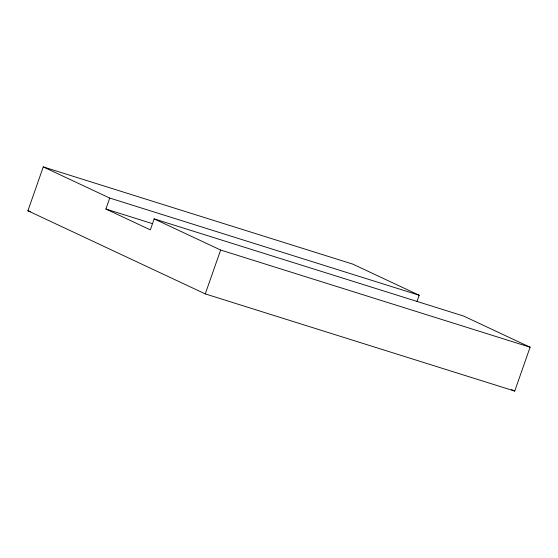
<?xml version="1.0" encoding="UTF-8"?>
<svg xmlns="http://www.w3.org/2000/svg" width="558" height="558" viewBox="0 0 558 558"><rect width="100%" height="100%" fill="white"/><g stroke="black" fill="none" stroke-linecap="round" stroke-linejoin="round"><path stroke-width="0.84" d="M43.266 166.912L109.724 198.055L105.887 209.027L150.332 229.854L154.175 218.889L463.635 316.072L530.1 347.222L514.734 391.088L205.274 293.906L27.9 210.778L43.266 166.912L352.726 264.094L419.191 295.245L416.993 301.508M205.274 293.906L220.64 250.033L154.175 218.889M109.724 198.055L419.191 295.245M105.887 209.027L152.348 223.619M220.64 250.033L530.1 347.222M27.9 210.778L30.39 211.559M511.581 389.61L514.734 391.088"/></g></svg>
